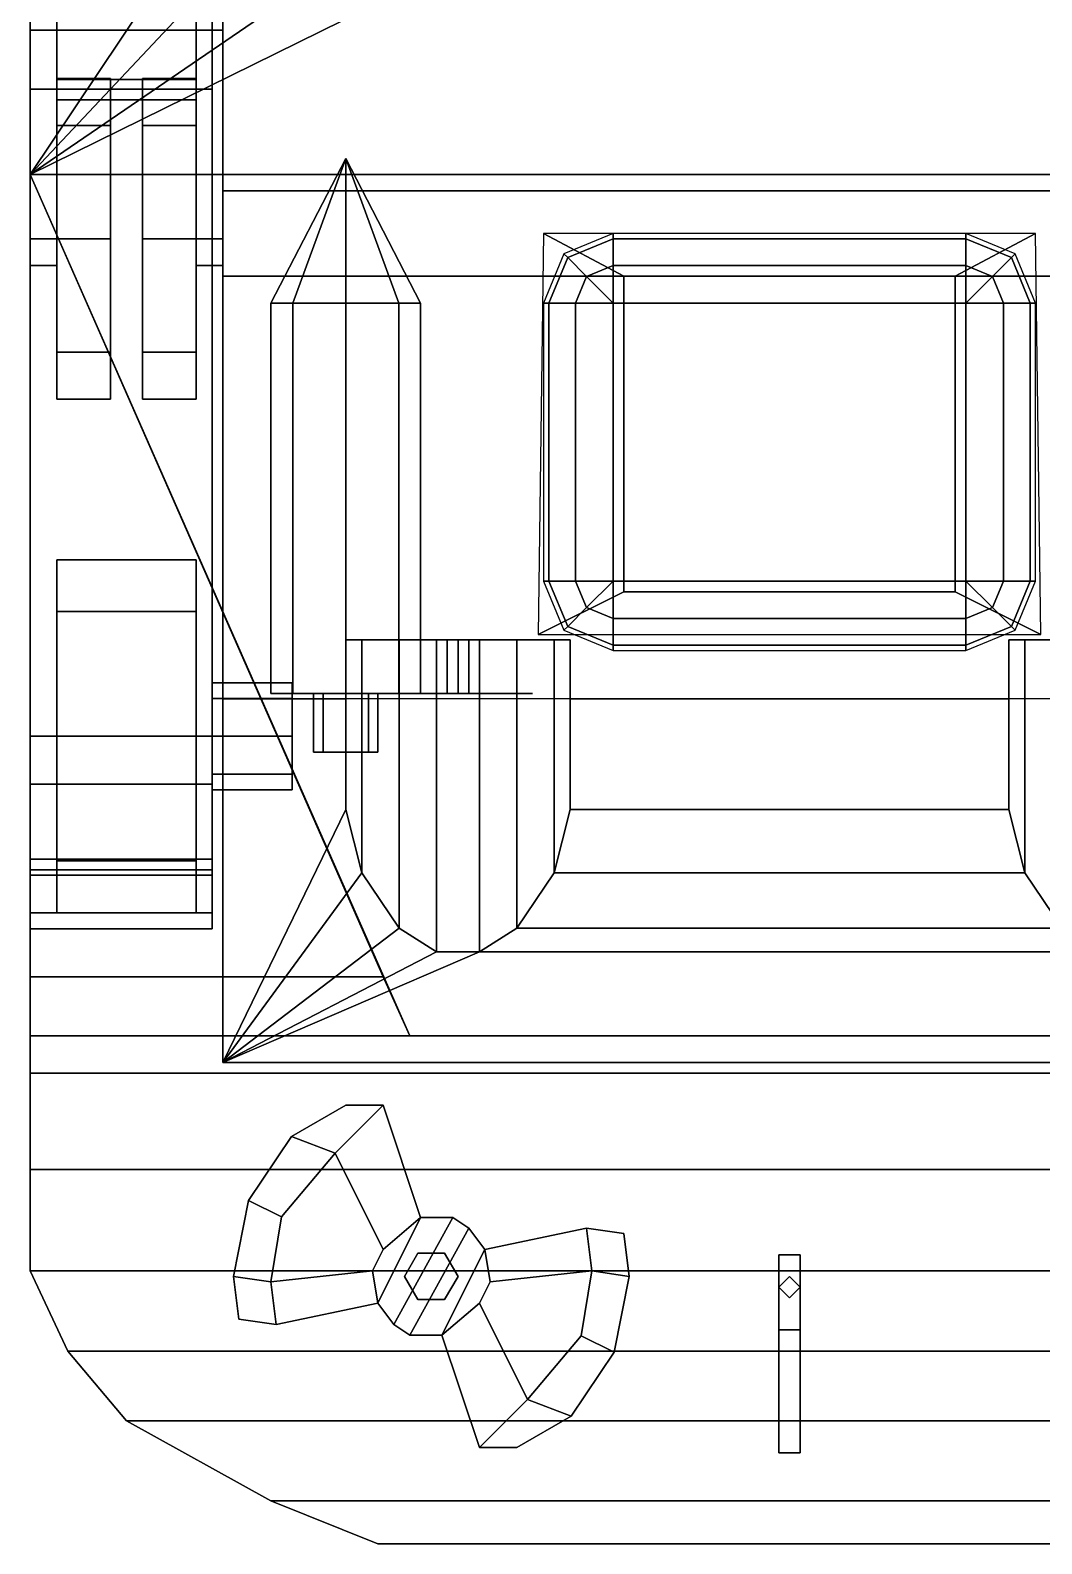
# Model space of a CAD drawing. Header units: millimetres. Extents: x -1.42 to 3, y -3.45 to 6.
# Drawn here: x -1.42 to 0.472, y -3.45 to -0.62 of the extents above; entities that cross this region are included whole.
import ezdxf

# ---------------------------------------------------------------- set-up
doc = ezdxf.new("R2010")
doc.units = ezdxf.units.MM
for name, color, linetype in [('floats', 6, 'Continuous'), ('prop', 1, 'Continuous'), ('tracks', 3, 'Continuous'), ('wheels', 2, 'Continuous')]:
    doc.layers.add(name, color=color, linetype=linetype)

msp = doc.modelspace()

# ---------------------------------------------------------------- linework, layer by layer
for points in [[(-1.42, 2.17, 1.14), (-1.42, -2.39, 1.01), (-1.42, 1.26, 1.48), (-1.42, 2.24, 1.33)], [(-1.06, 2, 0.62), (-1.06, -1.08, 0.44), (-1.06, -2.39, 1.01), (-1.06, 2.17, 1.14)], [(1.06, 2, 0.62), (1.06, -1.08, 0.44), (-1.06, -1.08, 0.44), (-1.06, 2, 0.62)], [(-1.06, 1.53, 0.33), (-1.06, -0.92, 0.33), (-1.06, -1.08, 0.44), (-1.06, 2, 0.62)], [(-1.06, 2, 0.62), (-1.06, -1.08, 0.44), (1.06, -1.08, 0.44), (1.06, 2, 0.62)], [(1.06, 1.53, 0.33), (1.06, -0.92, 0.33), (-1.06, -0.92, 0.33), (-1.06, 1.53, 0.33)], [(-1.42, 1.26, 1.48), (-1.42, -2.39, 1.01), (-1.42, -0.89, 1.9), (-1.42, 0.99, 1.81)], [(-1.42, 0.99, 1.81), (-1.42, -0.89, 1.9), (-0.57, 0.38, 1.8392), (-0.4936, 0.665, 1.8274)], [(-1.42, -0.89, 1.9), (-1.42, -0.89, 1.9), (-0.4936, 0.095, 1.8547), (-0.57, 0.38, 1.8392)], [(-1.42, -0.89, 1.9), (-1.42, -0.89, 1.9), (-0.285, -0.1136, 1.8628), (-0.4936, 0.095, 1.8547)], [(1.42, -0.89, 1.9), (1.42, -0.89, 1.9), (0.4936, 0.095, 1.8547), (0.285, -0.1136, 1.8628)], [(-1.42, -0.89, 1.9), (-1.42, -0.89, 1.9), (0, -0.19, 1.8665), (-0.285, -0.1136, 1.8628)], [(0, -0.19, 1.8665), (0, -0.19, 1.8665), (1.42, -0.89, 1.9), (0.285, -0.1136, 1.8628)], [(-1.42, -0.89, 1.9), (-1.42, -0.89, 1.9), (1.42, -0.89, 1.9), (0, -0.19, 1.8665)], [(-1.42, -0.23, 0.3), (-1.42, -0.62, 0.36), (-1.42, -0.62, 0.5), (-1.42, -0.23, 0.38)], [(-1.37, -0.23, 0.3), (-1.37, -0.62, 0.36), (-1.42, -0.62, 0.36), (-1.42, -0.23, 0.3)], [(-1.42, -0.23, 0.38), (-1.42, -0.62, 0.5), (-1.37, -0.62, 0.5), (-1.37, -0.23, 0.38)], [(-1.37, -0.62, 0.5), (-1.37, -0.62, 0.36), (-1.37, -0.23, 0.3), (-1.37, -0.23, 0.38)], [(-1.06, -0.23, 0.3), (-1.06, -0.62, 0.36), (-1.11, -0.62, 0.36), (-1.11, -0.23, 0.3)], [(-1.11, -0.23, 0.3), (-1.11, -0.62, 0.36), (-1.11, -0.62, 0.5), (-1.11, -0.23, 0.38)], [(-1.11, -0.23, 0.38), (-1.11, -0.62, 0.5), (-1.06, -0.62, 0.5), (-1.06, -0.23, 0.38)], [(-1.06, -0.62, 0.5), (-1.06, -0.62, 0.36), (-1.06, -0.23, 0.3), (-1.06, -0.23, 0.38)], [(-1.42, -0.62, 0.5), (-1.42, -0.62, 0.36), (-1.42, -1.01, 0.3), (-1.42, -1.01, 0.38)], [(-1.42, -1.01, 0.3), (-1.42, -0.62, 0.36), (-1.37, -0.62, 0.36), (-1.37, -1.01, 0.3)], [(-1.37, -1.01, 0.38), (-1.37, -0.62, 0.5), (-1.42, -0.62, 0.5), (-1.42, -1.01, 0.38)], [(-1.37, -1.01, 0.3), (-1.37, -0.62, 0.36), (-1.37, -0.62, 0.5), (-1.37, -1.01, 0.38)], [(-1.11, -1.01, 0.3), (-1.11, -0.62, 0.36), (-1.06, -0.62, 0.36), (-1.06, -1.01, 0.3)], [(-1.11, -0.62, 0.5), (-1.11, -0.62, 0.36), (-1.11, -1.01, 0.3), (-1.11, -1.01, 0.38)], [(-1.06, -1.01, 0.38), (-1.06, -0.62, 0.5), (-1.11, -0.62, 0.5), (-1.11, -1.01, 0.38)], [(-1.06, -1.01, 0.3), (-1.06, -0.62, 0.36), (-1.06, -0.62, 0.5), (-1.06, -1.01, 0.38)], [(-0.929, -1.13, 1.841), (-0.97, -1.13, 1.94), (-0.83, -0.86, 1.89)], [(-0.97, -1.13, 1.94), (-0.929, -1.13, 2.039), (-0.83, -0.86, 1.89)], [(-0.83, -1.13, 1.8), (-0.929, -1.13, 1.841), (-0.83, -0.86, 1.89)], [(-0.929, -1.13, 2.039), (-0.83, -1.13, 2.08), (-0.83, -0.86, 1.89)], [(-0.69, -1.13, 1.94), (-0.731, -1.13, 1.841), (-0.83, -0.86, 1.89)], [(-0.731, -1.13, 1.841), (-0.83, -1.13, 1.8), (-0.83, -0.86, 1.89)], [(-0.83, -1.13, 2.08), (-0.731, -1.13, 2.039), (-0.83, -0.86, 1.89)], [(-0.731, -1.13, 2.039), (-0.69, -1.13, 1.94), (-0.83, -0.86, 1.89)], [(-1.42, -0.89, 1.9), (-1.42, -2.39, 1.01), (-1.42, -2.5, 1), (-0.71, -2.5, 1.81)], [(-1.42, -0.89, 1.9), (-0.71, -2.5, 1.81), (0.71, -2.5, 1.81), (1.42, -0.89, 1.9)], [(-1.06, -1.08, 0.44), (-1.06, -0.92, 0.33), (1.06, -0.92, 0.33), (1.06, -1.08, 0.44)], [(-1.42, -1.01, 0.38), (-1.42, -1.01, 0.3), (-1.42, -1.06, 0.32), (-1.42, -1.06, 0.36)], [(-1.42, -1.06, 0.32), (-1.42, -1.01, 0.3), (-1.37, -1.01, 0.3), (-1.37, -1.06, 0.32)], [(-1.37, -1.06, 0.36), (-1.37, -1.01, 0.38), (-1.42, -1.01, 0.38), (-1.42, -1.06, 0.36)], [(-1.37, -1.06, 0.32), (-1.37, -1.01, 0.3), (-1.37, -1.01, 0.38), (-1.37, -1.06, 0.36)], [(-1.11, -1.01, 0.38), (-1.11, -1.01, 0.3), (-1.11, -1.06, 0.32), (-1.11, -1.06, 0.36)], [(-1.11, -1.06, 0.32), (-1.11, -1.01, 0.3), (-1.06, -1.01, 0.3), (-1.06, -1.06, 0.32)], [(-1.06, -1.06, 0.36), (-1.06, -1.01, 0.38), (-1.11, -1.01, 0.38), (-1.11, -1.06, 0.36)], [(-1.06, -1.06, 0.32), (-1.06, -1.01, 0.3), (-1.06, -1.01, 0.38), (-1.06, -1.06, 0.36)], [(-1.42, -1.06, 0.36), (-1.42, -1.06, 0.32), (-1.37, -1.06, 0.32), (-1.37, -1.06, 0.36)], [(-1.11, -1.06, 0.36), (-1.11, -1.06, 0.32), (-1.06, -1.06, 0.32), (-1.06, -1.06, 0.36)], [(-1.06, -1.08, 0.44), (-1.06, -1.87, 0.44), (-1.06, -2.55, 0.9), (-1.06, -2.5, 1)], [(1.06, -1.08, 0.44), (1.06, -1.87, 0.44), (-1.06, -1.87, 0.44), (-1.06, -1.08, 0.44)], [(-1.06, -1.08, 0.44), (-1.06, -1.08, 0.44), (-1.06, -2.5, 1), (-1.06, -2.39, 1.01)], [(-0.929, -1.13, 2.039), (-0.97, -1.13, 1.94), (-0.97, -1.86, 1.94), (-0.929, -1.86, 2.039)], [(-0.97, -1.13, 1.94), (-0.929, -1.13, 1.841), (-0.929, -1.86, 1.841), (-0.97, -1.86, 1.94)], [(-0.83, -1.13, 2.08), (-0.929, -1.13, 2.039), (-0.929, -1.86, 2.039), (-0.83, -1.86, 2.08)], [(-0.929, -1.13, 1.841), (-0.83, -1.13, 1.8), (-0.83, -1.86, 1.8), (-0.929, -1.86, 1.841)], [(-0.731, -1.13, 2.039), (-0.83, -1.13, 2.08), (-0.83, -1.86, 2.08), (-0.731, -1.86, 2.039)], [(-0.83, -1.13, 1.8), (-0.731, -1.13, 1.841), (-0.731, -1.86, 1.841), (-0.83, -1.86, 1.8)], [(-0.69, -1.13, 1.94), (-0.731, -1.13, 2.039), (-0.731, -1.86, 2.039), (-0.69, -1.86, 1.94)], [(-0.731, -1.13, 1.841), (-0.69, -1.13, 1.94), (-0.69, -1.86, 1.94), (-0.731, -1.86, 1.841)], [(-0.83, -2.077, 0.58), (-0.83, -1.87, 0.44), (-0.83, -1.76, 0.44), (-0.83, -1.76, 0.58)], [(-0.8, -2.1952, 0.66), (-0.83, -2.077, 0.58), (-0.83, -1.76, 0.58), (-0.8, -1.76, 0.66)], [(-0.8, -1.76, 0.66), (-0.83, -1.76, 0.58), (-0.41, -1.76, 0.58), (-0.44, -1.76, 0.66)], [(-0.83, -1.76, 0.58), (-0.83, -1.76, 0.44), (-0.41, -1.76, 0.44), (-0.41, -1.76, 0.58)], [(-0.73, -2.2987, 0.73), (-0.8, -2.1952, 0.66), (-0.8, -1.76, 0.66), (-0.73, -1.76, 0.73)], [(-0.73, -1.76, 0.73), (-0.8, -1.76, 0.66), (-0.44, -1.76, 0.66), (-0.51, -1.76, 0.73)], [(-0.66, -2.343, 0.76), (-0.73, -2.2987, 0.73), (-0.73, -1.76, 0.73), (-0.66, -1.76, 0.76)], [(-0.66, -1.76, 0.76), (-0.73, -1.76, 0.73), (-0.51, -1.76, 0.73), (-0.58, -1.76, 0.76)], [(-0.66, -1.76, 0.76), (-0.58, -1.76, 0.76), (-0.58, -2.343, 0.76), (-0.66, -2.343, 0.76)], [(-0.58, -1.76, 0.76), (-0.51, -1.76, 0.73), (-0.51, -2.2987, 0.73), (-0.58, -2.343, 0.76)], [(-0.51, -1.76, 0.73), (-0.44, -1.76, 0.66), (-0.44, -2.1952, 0.66), (-0.51, -2.2987, 0.73)], [(-0.44, -1.76, 0.66), (-0.41, -1.76, 0.58), (-0.41, -2.077, 0.58), (-0.44, -2.1952, 0.66)], [(-0.41, -1.76, 0.58), (-0.41, -1.76, 0.44), (-0.41, -1.87, 0.44), (-0.41, -2.077, 0.58)], [(0.44, -2.1952, 0.66), (0.41, -2.077, 0.58), (0.41, -1.76, 0.58), (0.44, -1.76, 0.66)], [(0.41, -2.077, 0.58), (0.41, -1.87, 0.44), (0.41, -1.76, 0.44), (0.41, -1.76, 0.58)], [(0.41, -1.76, 0.58), (0.41, -1.76, 0.44), (0.83, -1.76, 0.44), (0.83, -1.76, 0.58)], [(0.44, -1.76, 0.66), (0.41, -1.76, 0.58), (0.83, -1.76, 0.58), (0.8, -1.76, 0.66)], [(0.51, -2.2987, 0.73), (0.44, -2.1952, 0.66), (0.44, -1.76, 0.66), (0.51, -1.76, 0.73)], [(0.51, -1.76, 0.73), (0.44, -1.76, 0.66), (0.8, -1.76, 0.66), (0.73, -1.76, 0.73)], [(-1.08, -1.8693, 0.3093), (-1.08, -1.84, 0.38), (-0.93, -1.84, 0.38), (-0.93, -1.8693, 0.3093)], [(-1.08, -1.84, 0.38), (-1.08, -1.8693, 0.4507), (-0.93, -1.8693, 0.4507), (-0.93, -1.84, 0.38)], [(-0.83, -1.86, 2.08), (-0.929, -1.86, 2.039), (-0.97, -1.86, 1.94), (-0.731, -1.86, 2.039)], [(-0.731, -1.86, 2.039), (-0.97, -1.86, 1.94), (-0.929, -1.86, 1.841), (-0.69, -1.86, 1.94)], [(-0.93, -1.84, 0.38), (-0.93, -2.0107, 0.3093), (-0.93, -1.94, 0.28), (-0.93, -1.8693, 0.3093)], [(-0.93, -1.8693, 0.4507), (-0.93, -2.04, 0.38), (-0.93, -2.0107, 0.3093), (-0.93, -1.84, 0.38)], [(-0.69, -1.86, 1.94), (-0.929, -1.86, 1.841), (-0.83, -1.86, 1.8), (-0.731, -1.86, 1.841)], [(-0.8724, -1.86, 1.9824), (-0.89, -1.86, 1.94), (-0.89, -1.97, 1.94), (-0.8724, -1.97, 1.9824)], [(-0.89, -1.86, 1.94), (-0.8724, -1.86, 1.8976), (-0.8724, -1.97, 1.8976), (-0.89, -1.97, 1.94)], [(-0.83, -1.86, 2), (-0.8724, -1.86, 1.9824), (-0.8724, -1.97, 1.9824), (-0.83, -1.97, 2)], [(-0.8724, -1.86, 1.8976), (-0.83, -1.86, 1.88), (-0.83, -1.97, 1.88), (-0.8724, -1.97, 1.8976)], [(-0.7876, -1.86, 1.9824), (-0.83, -1.86, 2), (-0.83, -1.97, 2), (-0.7876, -1.97, 1.9824)], [(-0.83, -1.86, 1.88), (-0.7876, -1.86, 1.8976), (-0.7876, -1.97, 1.8976), (-0.83, -1.97, 1.88)], [(-0.77, -1.86, 1.94), (-0.7876, -1.86, 1.9824), (-0.7876, -1.97, 1.9824), (-0.77, -1.97, 1.94)], [(-0.7876, -1.86, 1.8976), (-0.77, -1.86, 1.94), (-0.77, -1.97, 1.94), (-0.7876, -1.97, 1.8976)], [(-1.08, -1.8693, 0.4507), (-1.08, -1.94, 0.48), (-0.93, -1.94, 0.48), (-0.93, -1.8693, 0.4507)], [(-1.08, -1.94, 0.28), (-1.08, -1.8693, 0.3093), (-0.93, -1.8693, 0.3093), (-0.93, -1.94, 0.28)], [(-1.06, -2.55, 0.9), (-1.06, -1.87, 0.44), (-0.83, -1.87, 0.44), (-0.83, -2.077, 0.58)], [(-0.93, -1.94, 0.48), (-0.93, -2.0107, 0.4507), (-0.93, -2.04, 0.38), (-0.93, -1.8693, 0.4507)], [(-0.41, -2.077, 0.58), (-0.41, -1.87, 0.44), (0.41, -1.87, 0.44), (0.41, -2.077, 0.58)], [(-1.08, -1.94, 0.48), (-1.08, -2.0107, 0.4507), (-0.93, -2.0107, 0.4507), (-0.93, -1.94, 0.48)], [(-1.08, -2.0107, 0.3093), (-1.08, -1.94, 0.28), (-0.93, -1.94, 0.28), (-0.93, -2.0107, 0.3093)], [(-0.83, -1.97, 2), (-0.8724, -1.97, 1.9824), (-0.89, -1.97, 1.94), (-0.7876, -1.97, 1.9824)], [(-0.7876, -1.97, 1.9824), (-0.89, -1.97, 1.94), (-0.8724, -1.97, 1.8976), (-0.77, -1.97, 1.94)], [(-0.77, -1.97, 1.94), (-0.8724, -1.97, 1.8976), (-0.83, -1.97, 1.88), (-0.7876, -1.97, 1.8976)], [(-1.08, -2.04, 0.38), (-1.08, -2.0107, 0.3093), (-0.93, -2.0107, 0.3093), (-0.93, -2.04, 0.38)], [(-1.08, -2.0107, 0.4507), (-1.08, -2.04, 0.38), (-0.93, -2.04, 0.38), (-0.93, -2.0107, 0.4507)], [(-1.06, -2.55, 0.9), (-1.06, -2.55, 0.9), (-0.83, -2.077, 0.58), (-0.8, -2.1952, 0.66)], [(-0.44, -2.1952, 0.66), (-0.41, -2.077, 0.58), (0.41, -2.077, 0.58), (0.44, -2.1952, 0.66)], [(-1.06, -2.55, 0.9), (-1.06, -2.55, 0.9), (-0.8, -2.1952, 0.66), (-0.73, -2.2987, 0.73)], [(-0.51, -2.2987, 0.73), (-0.44, -2.1952, 0.66), (0.44, -2.1952, 0.66), (0.51, -2.2987, 0.73)], [(-1.06, -2.55, 0.9), (-1.06, -2.55, 0.9), (-0.73, -2.2987, 0.73), (-0.66, -2.343, 0.76)], [(-0.58, -2.343, 0.76), (-0.51, -2.2987, 0.73), (0.51, -2.2987, 0.73), (0.58, -2.343, 0.76)], [(-1.06, -2.55, 0.9), (-0.58, -2.343, 0.76), (0.58, -2.343, 0.76), (1.06, -2.55, 0.9)], [(-0.66, -2.343, 0.76), (-0.58, -2.343, 0.76), (-1.06, -2.55, 0.9)], [(-0.71, -2.5, 1.81), (-1.42, -2.5, 1), (1.42, -2.5, 1), (0.71, -2.5, 1.81)], [(-1.06, -2.5, 1), (-1.06, -2.55, 0.9), (1.06, -2.55, 0.9), (1.06, -2.5, 1)]]:
    msp.add_3dface(points)
at = {"layer": 'floats'}
for points in [[(-1.42, -0.89, 1.9), (-1.42, -2.39, 1.82), (-1.42, -2.39, 2.03), (-1.42, -0.89, 1.96)], [(-0.76, -2.39, 2.03), (-0.76, -2.39, 1.82), (-1.42, -0.89, 1.9), (-1.42, -0.89, 1.96)], [(-1.42, -0.89, 1.96), (-1.42, -2.39, 2.03), (-0.76, -2.39, 2.03), (-1.42, -0.89, 1.96)], [(-1.42, -0.89, 1.9), (-1.42, -2.39, 1.01), (-1.42, -2.39, 1.82), (-1.42, -0.89, 1.9)], [(-0.76, -2.39, 1.82), (-1.42, -2.39, 1.01), (-1.42, -0.89, 1.9)], [(-0.46, -1, 1.8939), (-0.47, -1.75, 1.8519), (-0.31, -1.67, 2.61), (-0.31, -1.08, 2.61)], [(0.31, -1.08, 2.61), (0.46, -1, 1.8939), (-0.46, -1, 1.8939), (-0.31, -1.08, 2.61)], [(-0.4149, -1.0451, 2.7), (-0.33, -1.01, 2.7), (-0.33, -1, 2.65), (-0.4219, -1.0381, 2.65)], [(-0.33, -1.06, 2.75), (-0.33, -1.01, 2.7), (-0.4149, -1.0451, 2.7), (-0.3795, -1.0805, 2.75)], [(-0.33, -1, 2.65), (-0.33, -1.01, 2.7), (0.33, -1.01, 2.7), (0.33, -1, 2.65)], [(0.33, -1.06, 2.75), (0.33, -1.01, 2.7), (-0.33, -1.01, 2.7), (-0.33, -1.06, 2.75)], [(0.31, -1.67, 2.61), (0.47, -1.75, 1.8519), (0.46, -1, 1.8939), (0.31, -1.08, 2.61)], [(0.33, -1, 2.65), (0.33, -1.01, 2.7), (0.4149, -1.0451, 2.7), (0.4219, -1.0381, 2.65)], [(0.3795, -1.0805, 2.75), (0.4149, -1.0451, 2.7), (0.33, -1.01, 2.7), (0.33, -1.06, 2.75)], [(-0.45, -1.13, 2.7), (-0.4149, -1.0451, 2.7), (-0.4219, -1.0381, 2.65), (-0.46, -1.13, 2.65)], [(-0.3795, -1.0805, 2.75), (-0.4149, -1.0451, 2.7), (-0.45, -1.13, 2.7), (-0.4, -1.13, 2.75)], [(0.4, -1.13, 2.75), (0.45, -1.13, 2.7), (0.4149, -1.0451, 2.7), (0.3795, -1.0805, 2.75)], [(0.4219, -1.0381, 2.65), (0.4149, -1.0451, 2.7), (0.45, -1.13, 2.7), (0.46, -1.13, 2.65)], [(-0.33, -1.13, 2.8), (-0.33, -1.13, 2.8), (-0.33, -1.06, 2.75), (-0.3795, -1.0805, 2.75)], [(-0.33, -1.06, 2.75), (-0.33, -1.13, 2.8), (0.33, -1.13, 2.8), (0.33, -1.06, 2.75)], [(0.33, -1.06, 2.75), (0.33, -1.13, 2.8), (0.33, -1.13, 2.8), (0.3795, -1.0805, 2.75)], [(-0.33, -1.13, 2.8), (-0.33, -1.13, 2.8), (-0.3795, -1.0805, 2.75), (-0.4, -1.13, 2.75)], [(-0.31, -1.08, 2.61), (-0.31, -1.08, 2.65), (0.31, -1.08, 2.65), (0.31, -1.08, 2.61)], [(-0.31, -1.67, 2.65), (-0.31, -1.08, 2.65), (-0.31, -1.08, 2.61), (-0.31, -1.67, 2.61)], [(0.31, -1.08, 2.61), (0.31, -1.08, 2.65), (0.31, -1.67, 2.65), (0.31, -1.67, 2.61)], [(0.3795, -1.0805, 2.75), (0.33, -1.13, 2.8), (0.33, -1.13, 2.8), (0.4, -1.13, 2.75)], [(-0.45, -1.65, 2.7), (-0.45, -1.13, 2.7), (-0.46, -1.13, 2.65), (-0.46, -1.65, 2.65)], [(-0.4, -1.13, 2.75), (-0.45, -1.13, 2.7), (-0.45, -1.65, 2.7), (-0.4, -1.65, 2.75)], [(-0.33, -1.65, 2.8), (-0.33, -1.13, 2.8), (-0.4, -1.13, 2.75), (-0.4, -1.65, 2.75)], [(0.33, -1.65, 2.8), (0.33, -1.13, 2.8), (-0.33, -1.13, 2.8), (-0.33, -1.65, 2.8)], [(0.4, -1.13, 2.75), (0.33, -1.13, 2.8), (0.33, -1.65, 2.8), (0.4, -1.65, 2.75)], [(0.45, -1.65, 2.7), (0.45, -1.13, 2.7), (0.4, -1.13, 2.75), (0.4, -1.65, 2.75)], [(0.46, -1.13, 2.65), (0.45, -1.13, 2.7), (0.45, -1.65, 2.7), (0.46, -1.65, 2.65)], [(-0.4219, -1.7419, 2.65), (-0.4149, -1.7349, 2.7), (-0.45, -1.65, 2.7), (-0.46, -1.65, 2.65)], [(-0.4, -1.65, 2.75), (-0.45, -1.65, 2.7), (-0.4149, -1.7349, 2.7), (-0.3795, -1.6995, 2.75)], [(-0.3795, -1.6995, 2.75), (-0.33, -1.65, 2.8), (-0.33, -1.65, 2.8), (-0.4, -1.65, 2.75)], [(-0.33, -1.72, 2.75), (-0.33, -1.65, 2.8), (-0.33, -1.65, 2.8), (-0.3795, -1.6995, 2.75)], [(0.33, -1.72, 2.75), (0.33, -1.65, 2.8), (-0.33, -1.65, 2.8), (-0.33, -1.72, 2.75)], [(0.4, -1.65, 2.75), (0.33, -1.65, 2.8), (0.33, -1.65, 2.8), (0.3795, -1.6995, 2.75)], [(0.3795, -1.6995, 2.75), (0.33, -1.65, 2.8), (0.33, -1.65, 2.8), (0.33, -1.72, 2.75)], [(0.4149, -1.7349, 2.7), (0.45, -1.65, 2.7), (0.4, -1.65, 2.75), (0.3795, -1.6995, 2.75)], [(0.46, -1.65, 2.65), (0.45, -1.65, 2.7), (0.4149, -1.7349, 2.7), (0.4219, -1.7419, 2.65)], [(-0.31, -1.67, 2.61), (-0.47, -1.75, 1.8519), (0.47, -1.75, 1.8519), (0.31, -1.67, 2.61)], [(0.31, -1.67, 2.61), (0.31, -1.67, 2.65), (-0.31, -1.67, 2.65), (-0.31, -1.67, 2.61)], [(-0.3795, -1.6995, 2.75), (-0.4149, -1.7349, 2.7), (-0.33, -1.77, 2.7), (-0.33, -1.72, 2.75)], [(-0.33, -1.72, 2.75), (-0.33, -1.77, 2.7), (0.33, -1.77, 2.7), (0.33, -1.72, 2.75)], [(0.33, -1.77, 2.7), (0.4149, -1.7349, 2.7), (0.3795, -1.6995, 2.75), (0.33, -1.72, 2.75)], [(-0.33, -1.78, 2.65), (-0.33, -1.77, 2.7), (-0.4149, -1.7349, 2.7), (-0.4219, -1.7419, 2.65)], [(0.4219, -1.7419, 2.65), (0.4149, -1.7349, 2.7), (0.33, -1.77, 2.7), (0.33, -1.78, 2.65)], [(0.33, -1.78, 2.65), (0.33, -1.77, 2.7), (-0.33, -1.77, 2.7), (-0.33, -1.78, 2.65)], [(-1.42, -2.39, 1.82), (-1.42, -2.5, 1.81), (-1.42, -2.5, 2.03), (-1.42, -2.39, 2.03)], [(-1.42, -2.39, 2.03), (-1.42, -2.5, 2.03), (-0.71, -2.5, 2.03), (-0.76, -2.39, 2.03)], [(-1.42, -2.39, 1.01), (-1.42, -2.5, 1), (-1.42, -2.5, 1.81), (-1.42, -2.39, 1.82)], [(-0.71, -2.5, 1.81), (-1.42, -2.5, 1), (-1.42, -2.39, 1.01), (-0.76, -2.39, 1.82)], [(-0.71, -2.5, 2.03), (-0.71, -2.5, 1.81), (-0.76, -2.39, 1.82), (-0.76, -2.39, 2.03)], [(-1.42, -2.5, 2.03), (-1.42, -2.94, 2.06), (1.42, -2.94, 2.06), (1.42, -2.5, 2.03)], [(-1.42, -2.5, 1), (-1.42, -2.94, 1), (-1.42, -2.94, 2.06), (-1.42, -2.5, 2.03)], [(1.42, -2.5, 1), (1.42, -2.57, 0.9), (-1.42, -2.57, 0.9), (-1.42, -2.5, 1)], [(-1.42, -2.57, 0.9), (-1.42, -2.75, 0.9), (-1.42, -2.94, 1), (-1.42, -2.5, 1)], [(0.71, -2.5, 1.81), (1.42, -2.5, 1), (-1.42, -2.5, 1), (-0.71, -2.5, 1.81)], [(0.71, -2.5, 2.03), (0.71, -2.5, 1.81), (-0.71, -2.5, 1.81), (-0.71, -2.5, 2.03)], [(1.42, -2.57, 0.9), (1.42, -2.75, 0.9), (-1.42, -2.75, 0.9), (-1.42, -2.57, 0.9)], [(-0.9316, -2.6884, 2.15), (-0.83, -2.63, 2.15), (-0.83, -2.63, 2.11), (-0.9316, -2.6884, 2.11)], [(-0.85, -2.72, 2.15), (-0.76, -2.63, 2.15), (-0.83, -2.63, 2.15), (-0.9316, -2.6884, 2.15)], [(-0.9316, -2.6884, 2.11), (-0.83, -2.63, 2.11), (-0.76, -2.63, 2.11), (-0.85, -2.72, 2.11)], [(-0.85, -2.72, 2.11), (-0.76, -2.63, 2.11), (-0.69, -2.84, 2.11), (-0.76, -2.9, 2.11)], [(-0.76, -2.9, 2.15), (-0.69, -2.84, 2.15), (-0.76, -2.63, 2.15), (-0.85, -2.72, 2.15)], [(-0.83, -2.63, 2.15), (-0.76, -2.63, 2.15), (-0.76, -2.63, 2.11), (-0.83, -2.63, 2.11)], [(-0.76, -2.63, 2.15), (-0.69, -2.84, 2.15), (-0.69, -2.84, 2.11), (-0.76, -2.63, 2.11)], [(-1.0118, -2.8084, 2.15), (-0.9316, -2.6884, 2.15), (-0.9316, -2.6884, 2.11), (-1.0118, -2.8084, 2.11)], [(-0.95, -2.839, 2.15), (-0.85, -2.72, 2.15), (-0.9316, -2.6884, 2.15), (-1.0118, -2.8084, 2.15)], [(-1.0118, -2.8084, 2.11), (-0.9316, -2.6884, 2.11), (-0.85, -2.72, 2.11), (-0.95, -2.839, 2.11)], [(-0.85, -2.72, 2.15), (-0.95, -2.839, 2.15), (-0.95, -2.839, 2.11), (-0.85, -2.72, 2.11)], [(-0.76, -2.9, 2.15), (-0.85, -2.72, 2.15), (-0.85, -2.72, 2.11), (-0.76, -2.9, 2.11)], [(-1.42, -2.94, 1), (-1.42, -2.75, 0.9), (1.42, -2.75, 0.9), (1.42, -2.94, 1)], [(-1.04, -2.95, 2.15), (-1.0118, -2.8084, 2.15), (-1.0118, -2.8084, 2.11), (-1.04, -2.95, 2.11)], [(-1.04, -2.95, 2.11), (-1.0118, -2.8084, 2.11), (-0.95, -2.839, 2.11), (-0.97, -2.96, 2.11)], [(-0.97, -2.96, 2.15), (-0.95, -2.839, 2.15), (-1.0118, -2.8084, 2.15), (-1.04, -2.95, 2.15)], [(-0.95, -2.839, 2.15), (-0.97, -2.96, 2.15), (-0.97, -2.96, 2.11), (-0.95, -2.839, 2.11)], [(-0.78, -2.94, 2.11), (-0.76, -2.9, 2.11), (-0.69, -2.84, 2.11), (-0.77, -3, 2.11)], [(-0.77, -3, 2.15), (-0.69, -2.84, 2.15), (-0.76, -2.9, 2.15), (-0.78, -2.94, 2.15)], [(-0.77, -3, 2.11), (-0.69, -2.84, 2.11), (-0.63, -2.84, 2.11), (-0.74, -3.04, 2.11)], [(-0.74, -3.04, 2.15), (-0.63, -2.84, 2.15), (-0.69, -2.84, 2.15), (-0.77, -3, 2.15)], [(-0.74, -3.04, 2.11), (-0.63, -2.84, 2.11), (-0.6, -2.86, 2.11), (-0.71, -3.06, 2.11)], [(-0.71, -3.06, 2.15), (-0.6, -2.86, 2.15), (-0.63, -2.84, 2.15), (-0.74, -3.04, 2.15)], [(-0.69, -2.84, 2.15), (-0.63, -2.84, 2.15), (-0.63, -2.84, 2.11), (-0.69, -2.84, 2.11)], [(-0.63, -2.84, 2.15), (-0.6, -2.86, 2.15), (-0.6, -2.86, 2.11), (-0.63, -2.84, 2.11)], [(-0.71, -3.06, 2.11), (-0.6, -2.86, 2.11), (-0.57, -2.9, 2.11), (-0.65, -3.06, 2.11)], [(-0.65, -3.06, 2.15), (-0.57, -2.9, 2.15), (-0.6, -2.86, 2.15), (-0.71, -3.06, 2.15)], [(-0.6, -2.86, 2.15), (-0.57, -2.9, 2.15), (-0.57, -2.9, 2.11), (-0.6, -2.86, 2.11)], [(-0.38, -2.86, 2.11), (-0.37, -2.94, 2.11), (-0.56, -2.96, 2.11), (-0.57, -2.9, 2.11)], [(-0.57, -2.9, 2.15), (-0.56, -2.96, 2.15), (-0.37, -2.94, 2.15), (-0.38, -2.86, 2.15)], [(-0.57, -2.9, 2.15), (-0.38, -2.86, 2.15), (-0.38, -2.86, 2.11), (-0.57, -2.9, 2.11)], [(-0.38, -2.86, 2.15), (-0.37, -2.94, 2.15), (-0.3, -2.95, 2.15), (-0.31, -2.87, 2.15)], [(-0.31, -2.87, 2.11), (-0.3, -2.95, 2.11), (-0.37, -2.94, 2.11), (-0.38, -2.86, 2.11)], [(-0.38, -2.86, 2.15), (-0.31, -2.87, 2.15), (-0.31, -2.87, 2.11), (-0.38, -2.86, 2.11)], [(-0.31, -2.87, 2.15), (-0.3, -2.95, 2.15), (-0.3, -2.95, 2.11), (-0.31, -2.87, 2.11)], [(-0.78, -2.94, 2.15), (-0.76, -2.9, 2.15), (-0.76, -2.9, 2.11), (-0.78, -2.94, 2.11)], [(-0.695, -2.9067, 2.05), (-0.72, -2.95, 2.06), (-0.72, -2.95, 2.11), (-0.695, -2.9067, 2.11)], [(-0.645, -2.9067, 2.05), (-0.695, -2.9067, 2.05), (-0.695, -2.9067, 2.11), (-0.645, -2.9067, 2.11)], [(-0.65, -3.06, 2.11), (-0.57, -2.9, 2.11), (-0.56, -2.96, 2.11), (-0.58, -3, 2.11)], [(-0.58, -3, 2.15), (-0.56, -2.96, 2.15), (-0.57, -2.9, 2.15), (-0.65, -3.06, 2.15)], [(-0.62, -2.95, 2.06), (-0.645, -2.9067, 2.05), (-0.645, -2.9067, 2.11), (-0.62, -2.95, 2.11)], [(-0.02, -2.91, 0.67), (-0.02, -3.28, 0.78), (-0.02, -3.28, 0.94), (-0.02, -2.91, 0.94)], [(0.02, -2.91, 0.94), (0.02, -2.91, 0.67), (-0.02, -2.91, 0.67), (-0.02, -2.91, 0.94)], [(-0.02, -2.91, 0.94), (-0.02, -3.28, 0.94), (0.02, -3.28, 0.94), (0.02, -2.91, 0.94)], [(0.02, -2.91, 0.67), (0.02, -3.05, 0.67), (-0.02, -3.05, 0.67), (-0.02, -2.91, 0.67)], [(-0.02, -2.91, 0.67), (-0.02, -3.05, 0.67), (-0.02, -3.28, 0.78), (-0.02, -2.91, 0.67)], [(0.02, -3.28, 0.94), (0.02, -3.28, 0.78), (0.02, -2.91, 0.67), (0.02, -2.91, 0.94)], [(0.02, -3.28, 0.78), (0.02, -3.05, 0.67), (0.02, -2.91, 0.67)], [(-1.35, -3.09, 1.07), (-1.42, -2.94, 1), (1.42, -2.94, 1), (1.35, -3.09, 1.07)], [(1.35, -3.09, 2.07), (1.42, -2.94, 2.06), (-1.42, -2.94, 2.06), (-1.35, -3.09, 2.07)], [(-1.42, -2.94, 2.06), (-1.42, -2.94, 1), (-1.35, -3.09, 1.07), (-1.35, -3.09, 2.07)], [(-0.97, -2.96, 2.15), (-0.78, -2.94, 2.15), (-0.78, -2.94, 2.11), (-0.97, -2.96, 2.11)], [(-0.96, -3.04, 2.11), (-0.97, -2.96, 2.11), (-0.78, -2.94, 2.11), (-0.77, -3, 2.11)], [(-0.77, -3, 2.15), (-0.78, -2.94, 2.15), (-0.97, -2.96, 2.15), (-0.96, -3.04, 2.15)], [(-0.37, -2.94, 2.15), (-0.56, -2.96, 2.15), (-0.56, -2.96, 2.11), (-0.37, -2.94, 2.11)], [(-0.37, -2.94, 2.15), (-0.39, -3.061, 2.15), (-0.3282, -3.0916, 2.15), (-0.3, -2.95, 2.15)], [(-0.3, -2.95, 2.11), (-0.3282, -3.0916, 2.11), (-0.39, -3.061, 2.11), (-0.37, -2.94, 2.11)], [(-0.39, -3.061, 2.15), (-0.37, -2.94, 2.15), (-0.37, -2.94, 2.11), (-0.39, -3.061, 2.11)], [(-1.03, -3.03, 2.15), (-1.04, -2.95, 2.15), (-1.04, -2.95, 2.11), (-1.03, -3.03, 2.11)], [(-1.03, -3.03, 2.11), (-1.04, -2.95, 2.11), (-0.97, -2.96, 2.11), (-0.96, -3.04, 2.11)], [(-0.96, -3.04, 2.15), (-0.97, -2.96, 2.15), (-1.04, -2.95, 2.15), (-1.03, -3.03, 2.15)], [(-0.72, -2.95, 2.06), (-0.695, -2.9933, 2.06), (-0.695, -2.9933, 2.11), (-0.72, -2.95, 2.11)], [(-0.645, -2.9933, 2.06), (-0.62, -2.95, 2.06), (-0.62, -2.95, 2.11), (-0.645, -2.9933, 2.11)], [(-0.56, -2.96, 2.15), (-0.58, -3, 2.15), (-0.58, -3, 2.11), (-0.56, -2.96, 2.11)], [(-0.3, -2.95, 2.15), (-0.3282, -3.0916, 2.15), (-0.3282, -3.0916, 2.11), (-0.3, -2.95, 2.11)], [(0, -2.95, 0.94), (-0.02, -2.97, 0.94), (-0.02, -2.97, 1.04), (0, -2.95, 1.04)], [(-0.02, -2.97, 0.94), (0, -2.99, 0.94), (0, -2.99, 1.04), (-0.02, -2.97, 1.04)], [(0.02, -2.97, 0.94), (0, -2.95, 0.94), (0, -2.95, 1.04), (0.02, -2.97, 1.04)], [(0, -2.99, 0.94), (0.02, -2.97, 0.94), (0.02, -2.97, 1.04), (0, -2.99, 1.04)], [(-0.695, -2.9933, 2.06), (-0.645, -2.9933, 2.06), (-0.645, -2.9933, 2.11), (-0.695, -2.9933, 2.11)], [(-0.77, -3, 2.15), (-0.96, -3.04, 2.15), (-0.96, -3.04, 2.11), (-0.77, -3, 2.11)], [(-0.74, -3.04, 2.15), (-0.77, -3, 2.15), (-0.77, -3, 2.11), (-0.74, -3.04, 2.11)], [(-0.49, -3.18, 2.11), (-0.58, -3.27, 2.11), (-0.65, -3.06, 2.11), (-0.58, -3, 2.11)], [(-0.58, -3, 2.15), (-0.65, -3.06, 2.15), (-0.58, -3.27, 2.15), (-0.49, -3.18, 2.15)], [(-0.58, -3, 2.15), (-0.49, -3.18, 2.15), (-0.49, -3.18, 2.11), (-0.58, -3, 2.11)], [(-0.96, -3.04, 2.15), (-1.03, -3.03, 2.15), (-1.03, -3.03, 2.11), (-0.96, -3.04, 2.11)], [(-0.71, -3.06, 2.15), (-0.74, -3.04, 2.15), (-0.74, -3.04, 2.11), (-0.71, -3.06, 2.11)], [(-0.02, -3.28, 0.78), (-0.02, -3.05, 0.67), (0.02, -3.05, 0.67), (0.02, -3.28, 0.78)], [(-0.65, -3.06, 2.15), (-0.71, -3.06, 2.15), (-0.71, -3.06, 2.11), (-0.65, -3.06, 2.11)], [(-0.58, -3.27, 2.15), (-0.65, -3.06, 2.15), (-0.65, -3.06, 2.11), (-0.58, -3.27, 2.11)], [(-0.39, -3.061, 2.15), (-0.49, -3.18, 2.15), (-0.4084, -3.2116, 2.15), (-0.3282, -3.0916, 2.15)], [(-0.3282, -3.0916, 2.11), (-0.4084, -3.2116, 2.11), (-0.49, -3.18, 2.11), (-0.39, -3.061, 2.11)], [(-0.49, -3.18, 2.15), (-0.39, -3.061, 2.15), (-0.39, -3.061, 2.11), (-0.49, -3.18, 2.11)], [(1.35, -3.09, 1.07), (1.24, -3.22, 1.13), (-1.24, -3.22, 1.13), (-1.35, -3.09, 1.07)], [(-1.35, -3.09, 2.07), (-1.24, -3.22, 2.08), (1.24, -3.22, 2.08), (1.35, -3.09, 2.07)], [(-1.35, -3.09, 1.07), (-1.24, -3.22, 1.13), (-1.24, -3.22, 2.08), (-1.35, -3.09, 2.07)], [(-0.3282, -3.0916, 2.15), (-0.4084, -3.2116, 2.15), (-0.4084, -3.2116, 2.11), (-0.3282, -3.0916, 2.11)], [(-0.49, -3.18, 2.15), (-0.58, -3.27, 2.15), (-0.51, -3.27, 2.15), (-0.4084, -3.2116, 2.15)], [(-0.4084, -3.2116, 2.11), (-0.51, -3.27, 2.11), (-0.58, -3.27, 2.11), (-0.49, -3.18, 2.11)], [(-0.97, -3.37, 1.19), (-1.24, -3.22, 1.13), (1.24, -3.22, 1.13), (0.97, -3.37, 1.19)], [(0.97, -3.37, 2.09), (1.24, -3.22, 2.08), (-1.24, -3.22, 2.08), (-0.97, -3.37, 2.09)], [(-1.24, -3.22, 2.08), (-1.24, -3.22, 1.13), (-0.97, -3.37, 1.19), (-0.97, -3.37, 2.09)], [(-0.4084, -3.2116, 2.15), (-0.51, -3.27, 2.15), (-0.51, -3.27, 2.11), (-0.4084, -3.2116, 2.11)], [(-0.51, -3.27, 2.15), (-0.58, -3.27, 2.15), (-0.58, -3.27, 2.11), (-0.51, -3.27, 2.11)], [(-0.02, -3.28, 0.94), (-0.02, -3.28, 0.78), (0.02, -3.28, 0.78), (0.02, -3.28, 0.94)], [(-0.97, -3.37, 1.19), (-0.77, -3.45, 1.24), (-0.77, -3.45, 2.09), (-0.97, -3.37, 2.09)], [(0.97, -3.37, 1.19), (0.77, -3.45, 1.24), (-0.77, -3.45, 1.24), (-0.97, -3.37, 1.19)], [(-0.97, -3.37, 2.09), (-0.77, -3.45, 2.09), (0.77, -3.45, 2.09), (0.97, -3.37, 2.09)], [(-0.77, -3.45, 2.09), (-0.77, -3.45, 1.24), (0.77, -3.45, 1.24), (0.77, -3.45, 2.09)]]:
    msp.add_3dface(points, dxfattribs=at)
at = {"layer": 'prop'}
for points in [[(-0.62, -1.76, 0.59), (-0.64, -1.76, 0.57), (-0.64, -1.86, 0.57), (-0.62, -1.86, 0.59)], [(-0.64, -1.76, 0.57), (-0.62, -1.76, 0.55), (-0.62, -1.86, 0.55), (-0.64, -1.86, 0.57)], [(-0.6, -1.76, 0.57), (-0.62, -1.76, 0.59), (-0.62, -1.86, 0.59), (-0.6, -1.86, 0.57)], [(-0.62, -1.76, 0.55), (-0.6, -1.76, 0.57), (-0.6, -1.86, 0.57), (-0.62, -1.86, 0.55)], [(-0.76, -1.86, 0.53), (-0.74, -1.86, 0.55), (-0.71, -1.86, 0.48), (-0.76, -1.86, 0.49)], [(-0.76, -1.86, 0.49), (-0.71, -1.86, 0.48), (-0.74, -1.86, 0.55), (-0.76, -1.86, 0.53)], [(-0.71, -1.86, 0.48), (-0.67, -1.86, 0.5), (-0.68, -1.86, 0.59), (-0.74, -1.86, 0.55)], [(-0.74, -1.86, 0.55), (-0.68, -1.86, 0.59), (-0.67, -1.86, 0.5), (-0.71, -1.86, 0.48)], [(-0.67, -1.86, 0.5), (-0.6273, -1.86, 0.5427), (-0.62, -1.86, 0.59), (-0.68, -1.86, 0.59)], [(-0.68, -1.86, 0.59), (-0.62, -1.86, 0.59), (-0.6273, -1.86, 0.5427), (-0.67, -1.86, 0.5)], [(-0.5773, -1.86, 0.6839), (-0.5727, -1.86, 0.612), (-0.6556, -1.86, 0.6483), (-0.6529, -1.86, 0.6929)], [(-0.6529, -1.86, 0.6929), (-0.6556, -1.86, 0.6483), (-0.5727, -1.86, 0.612), (-0.5773, -1.86, 0.6839)], [(-0.5727, -1.86, 0.612), (-0.6027, -1.86, 0.56), (-0.64, -1.86, 0.59), (-0.6556, -1.86, 0.6483)], [(-0.6556, -1.86, 0.6483), (-0.64, -1.86, 0.59), (-0.6027, -1.86, 0.56), (-0.5727, -1.86, 0.612)], [(-0.6193, -1.86, 0.7312), (-0.6529, -1.86, 0.6929), (-0.5773, -1.86, 0.6839), (-0.5846, -1.86, 0.7112)], [(-0.5846, -1.86, 0.7112), (-0.5773, -1.86, 0.6839), (-0.6529, -1.86, 0.6929), (-0.6193, -1.86, 0.7312)], [(-0.6073, -1.86, 0.508), (-0.6373, -1.86, 0.56), (-0.5927, -1.86, 0.5773), (-0.5344, -1.86, 0.5617)], [(-0.5344, -1.86, 0.5617), (-0.5927, -1.86, 0.5773), (-0.6373, -1.86, 0.56), (-0.6073, -1.86, 0.508)], [(-0.5427, -1.86, 0.4761), (-0.6073, -1.86, 0.508), (-0.5344, -1.86, 0.5617), (-0.4971, -1.86, 0.5371)], [(-0.4971, -1.86, 0.5371), (-0.5344, -1.86, 0.5617), (-0.6073, -1.86, 0.508), (-0.5427, -1.86, 0.4761)], [(-0.4807, -1.86, 0.4888), (-0.4971, -1.86, 0.5371), (-0.5427, -1.86, 0.4761), (-0.5154, -1.86, 0.4688)], [(-0.5154, -1.86, 0.4688), (-0.5427, -1.86, 0.4761), (-0.4971, -1.86, 0.5371), (-0.4807, -1.86, 0.4888)]]:
    msp.add_3dface(points, dxfattribs=at)
at = {"layer": 'tracks'}
for points in [[(-1.08, 1.29), (-1.08, -1.94), (-1.42, -1.94), (-1.42, 1.29)], [(-1.42, 1.29), (-1.42, -1.94), (-1.42, -1.94, 0.05), (-1.42, 1.29, 0.05)], [(-1.42, 1.29, 0.05), (-1.42, -1.94, 0.05), (-1.08, -1.94, 0.05), (-1.08, 1.29, 0.05)], [(-1.08, -1.94, 0.05), (-1.08, -1.94), (-1.08, 1.29), (-1.08, 1.29, 0.05)], [(-1.42, -0.73, 0.93), (-1.42, -0.32, 0.96), (-1.42, -0.32, 0.9), (-1.42, -0.73, 0.88)], [(-1.08, -0.73, 0.93), (-1.08, -0.32, 0.96), (-1.42, -0.32, 0.96), (-1.42, -0.73, 0.93)], [(-1.42, -0.73, 0.88), (-1.42, -0.32, 0.9), (-1.08, -0.32, 0.9), (-1.08, -0.73, 0.88)], [(-1.08, -0.32, 0.9), (-1.08, -0.32, 0.96), (-1.08, -0.73, 0.93), (-1.08, -0.73, 0.88)], [(-1.42, -1.94, 0.71), (-1.42, -0.73, 0.88), (-1.08, -0.73, 0.88), (-1.08, -1.94, 0.71)], [(-1.42, -1.94, 0.76), (-1.42, -0.73, 0.93), (-1.42, -0.73, 0.88), (-1.42, -1.94, 0.71)], [(-1.08, -1.94, 0.76), (-1.08, -0.73, 0.93), (-1.42, -0.73, 0.93), (-1.42, -1.94, 0.76)], [(-1.08, -0.73, 0.88), (-1.08, -0.73, 0.93), (-1.08, -1.94, 0.76), (-1.08, -1.94, 0.71)], [(-1.08, -1.94), (-1.08, -2.03, 0.02), (-1.42, -2.03, 0.02), (-1.42, -1.94)], [(-1.42, -1.94), (-1.42, -2.03, 0.02), (-1.42, -2.03, 0.06), (-1.42, -1.94, 0.05)], [(-1.42, -1.94, 0.05), (-1.42, -2.03, 0.06), (-1.08, -2.03, 0.06), (-1.08, -1.94, 0.05)], [(-1.08, -2.2, 0.64), (-1.08, -1.94, 0.76), (-1.42, -1.94, 0.76), (-1.42, -2.2, 0.64)], [(-1.42, -2.2, 0.64), (-1.42, -1.94, 0.76), (-1.42, -1.94, 0.71), (-1.42, -2.17, 0.61)], [(-1.42, -2.17, 0.61), (-1.42, -1.94, 0.71), (-1.08, -1.94, 0.71), (-1.08, -2.17, 0.61)], [(-1.08, -2.03, 0.06), (-1.08, -2.03, 0.02), (-1.08, -1.94), (-1.08, -1.94, 0.05)], [(-1.08, -1.94, 0.71), (-1.08, -1.94, 0.76), (-1.08, -2.2, 0.64), (-1.08, -2.17, 0.61)], [(-1.08, -2.03, 0.02), (-1.08, -2.19, 0.12), (-1.42, -2.19, 0.12), (-1.42, -2.03, 0.02)], [(-1.42, -2.03, 0.02), (-1.42, -2.19, 0.12), (-1.42, -2.17, 0.14), (-1.42, -2.03, 0.06)], [(-1.42, -2.03, 0.06), (-1.42, -2.17, 0.14), (-1.08, -2.17, 0.14), (-1.08, -2.03, 0.06)], [(-1.08, -2.17, 0.14), (-1.08, -2.19, 0.12), (-1.08, -2.03, 0.02), (-1.08, -2.03, 0.06)], [(-1.42, -2.19, 0.12), (-1.42, -2.3, 0.38), (-1.42, -2.27, 0.38), (-1.42, -2.17, 0.14)], [(-1.42, -2.17, 0.14), (-1.42, -2.27, 0.38), (-1.08, -2.27, 0.38), (-1.08, -2.17, 0.14)], [(-1.42, -2.3, 0.38), (-1.42, -2.2, 0.64), (-1.42, -2.17, 0.61), (-1.42, -2.27, 0.38)], [(-1.42, -2.27, 0.38), (-1.42, -2.17, 0.61), (-1.08, -2.17, 0.61), (-1.08, -2.27, 0.38)], [(-1.08, -2.27, 0.38), (-1.08, -2.3, 0.38), (-1.08, -2.19, 0.12), (-1.08, -2.17, 0.14)], [(-1.08, -2.17, 0.61), (-1.08, -2.2, 0.64), (-1.08, -2.3, 0.38), (-1.08, -2.27, 0.38)], [(-1.08, -2.19, 0.12), (-1.08, -2.3, 0.38), (-1.42, -2.3, 0.38), (-1.42, -2.19, 0.12)], [(-1.08, -2.3, 0.38), (-1.08, -2.2, 0.64), (-1.42, -2.2, 0.64), (-1.42, -2.3, 0.38)]]:
    msp.add_3dface(points, dxfattribs=at)
at = {"layer": 'wheels'}
for points in [[(-1.37, -0.7119, 0.8519), (-1.37, -0.49, 0.76), (-1.37, -0.5281, 0.6681), (-1.37, -0.75, 0.76)], [(-1.37, -0.62, 0.89), (-1.37, -0.5281, 0.8519), (-1.37, -0.49, 0.76), (-1.37, -0.7119, 0.8519)], [(-1.37, -0.75, 0.76), (-1.37, -0.5281, 0.6681), (-1.37, -0.62, 0.63), (-1.37, -0.7119, 0.6681)], [(-1.11, -0.5281, 0.6681), (-1.11, -0.62, 0.63), (-1.37, -0.62, 0.63), (-1.37, -0.5281, 0.6681)], [(-1.11, -0.62, 0.89), (-1.11, -0.5281, 0.8519), (-1.37, -0.5281, 0.8519), (-1.37, -0.62, 0.89)], [(-1.11, -0.62, 0.63), (-1.11, -0.7119, 0.6681), (-1.37, -0.7119, 0.6681), (-1.37, -0.62, 0.63)], [(-1.11, -0.7119, 0.8519), (-1.11, -0.62, 0.89), (-1.37, -0.62, 0.89), (-1.37, -0.7119, 0.8519)], [(-1.27, -0.7979, 0.5421), (-1.27, -0.71, 0.33), (-1.37, -0.71, 0.33), (-1.37, -0.7979, 0.5421)], [(-1.37, -1.01, 0.63), (-1.37, -0.7979, 0.5421), (-1.37, -0.71, 0.33), (-1.37, -1.2221, 0.5421)], [(-1.37, -1.2221, 0.5421), (-1.37, -0.71, 0.33), (-1.37, -0.7979, 0.1179), (-1.37, -1.31, 0.33)], [(-1.27, -0.71, 0.33), (-1.27, -0.7979, 0.1179), (-1.37, -0.7979, 0.1179), (-1.37, -0.71, 0.33)], [(-1.11, -0.7119, 0.6681), (-1.11, -0.75, 0.76), (-1.37, -0.75, 0.76), (-1.37, -0.7119, 0.6681)], [(-1.11, -0.75, 0.76), (-1.11, -0.7119, 0.8519), (-1.37, -0.7119, 0.8519), (-1.37, -0.75, 0.76)], [(-1.27, -0.7979, 0.5421), (-1.27, -1.31, 0.33), (-1.27, -1.2221, 0.1179), (-1.27, -0.71, 0.33)], [(-1.27, -0.71, 0.33), (-1.27, -1.2221, 0.1179), (-1.27, -1.01, 0.03), (-1.27, -0.7979, 0.1179)], [(-1.21, -1.2221, 0.5421), (-1.21, -0.71, 0.33), (-1.21, -0.7979, 0.1179), (-1.21, -1.31, 0.33)], [(-1.21, -1.01, 0.63), (-1.21, -0.7979, 0.5421), (-1.21, -0.71, 0.33), (-1.21, -1.2221, 0.5421)], [(-1.11, -0.7979, 0.5421), (-1.11, -0.71, 0.33), (-1.21, -0.71, 0.33), (-1.21, -0.7979, 0.5421)], [(-1.11, -0.71, 0.33), (-1.11, -0.7979, 0.1179), (-1.21, -0.7979, 0.1179), (-1.21, -0.71, 0.33)], [(-1.11, -0.7979, 0.5421), (-1.11, -1.31, 0.33), (-1.11, -1.2221, 0.1179), (-1.11, -0.71, 0.33)], [(-1.11, -0.71, 0.33), (-1.11, -1.2221, 0.1179), (-1.11, -1.01, 0.03), (-1.11, -0.7979, 0.1179)], [(-1.37, -1.31, 0.33), (-1.37, -0.7979, 0.1179), (-1.37, -1.01, 0.03), (-1.37, -1.2221, 0.1179)], [(-1.27, -0.7979, 0.1179), (-1.27, -1.01, 0.03), (-1.37, -1.01, 0.03), (-1.37, -0.7979, 0.1179)], [(-1.27, -1.01, 0.63), (-1.27, -0.7979, 0.5421), (-1.37, -0.7979, 0.5421), (-1.37, -1.01, 0.63)], [(-1.27, -1.01, 0.63), (-1.27, -1.2221, 0.5421), (-1.27, -1.31, 0.33), (-1.27, -0.7979, 0.5421)], [(-1.21, -1.31, 0.33), (-1.21, -0.7979, 0.1179), (-1.21, -1.01, 0.03), (-1.21, -1.2221, 0.1179)], [(-1.11, -0.7979, 0.1179), (-1.11, -1.01, 0.03), (-1.21, -1.01, 0.03), (-1.21, -0.7979, 0.1179)], [(-1.11, -1.01, 0.63), (-1.11, -0.7979, 0.5421), (-1.21, -0.7979, 0.5421), (-1.21, -1.01, 0.63)], [(-1.11, -1.01, 0.63), (-1.11, -1.2221, 0.5421), (-1.11, -1.31, 0.33), (-1.11, -0.7979, 0.5421)], [(-1.27, -1.01, 0.03), (-1.27, -1.2221, 0.1179), (-1.37, -1.2221, 0.1179), (-1.37, -1.01, 0.03)], [(-1.27, -1.2221, 0.5421), (-1.27, -1.01, 0.63), (-1.37, -1.01, 0.63), (-1.37, -1.2221, 0.5421)], [(-1.11, -1.01, 0.03), (-1.11, -1.2221, 0.1179), (-1.21, -1.2221, 0.1179), (-1.21, -1.01, 0.03)], [(-1.11, -1.2221, 0.5421), (-1.11, -1.01, 0.63), (-1.21, -1.01, 0.63), (-1.21, -1.2221, 0.5421)], [(-1.27, -1.31, 0.33), (-1.27, -1.2221, 0.5421), (-1.37, -1.2221, 0.5421), (-1.37, -1.31, 0.33)], [(-1.27, -1.2221, 0.1179), (-1.27, -1.31, 0.33), (-1.37, -1.31, 0.33), (-1.37, -1.2221, 0.1179)], [(-1.11, -1.31, 0.33), (-1.11, -1.2221, 0.5421), (-1.21, -1.2221, 0.5421), (-1.21, -1.31, 0.33)], [(-1.11, -1.2221, 0.1179), (-1.11, -1.31, 0.33), (-1.21, -1.31, 0.33), (-1.21, -1.2221, 0.1179)], [(-1.11, -1.7067, 0.6133), (-1.11, -1.61, 0.38), (-1.37, -1.61, 0.38), (-1.37, -1.7067, 0.6133)], [(-1.11, -1.61, 0.38), (-1.11, -1.7067, 0.1467), (-1.37, -1.7067, 0.1467), (-1.37, -1.61, 0.38)], [(-1.37, -1.94, 0.71), (-1.37, -1.7067, 0.6133), (-1.37, -1.61, 0.38), (-1.37, -2.1733, 0.6133)], [(-1.37, -2.1733, 0.6133), (-1.37, -1.61, 0.38), (-1.37, -1.7067, 0.1467), (-1.37, -2.27, 0.38)], [(-1.11, -1.61, 0.38), (-1.11, -2.1733, 0.1467), (-1.11, -1.94, 0.05), (-1.11, -1.7067, 0.1467)], [(-1.11, -1.7067, 0.6133), (-1.11, -2.27, 0.38), (-1.11, -2.1733, 0.1467), (-1.11, -1.61, 0.38)], [(-1.11, -1.94, 0.71), (-1.11, -1.7067, 0.6133), (-1.37, -1.7067, 0.6133), (-1.37, -1.94, 0.71)], [(-1.11, -1.7067, 0.1467), (-1.11, -1.94, 0.05), (-1.37, -1.94, 0.05), (-1.37, -1.7067, 0.1467)], [(-1.37, -2.27, 0.38), (-1.37, -1.7067, 0.1467), (-1.37, -1.94, 0.05), (-1.37, -2.1733, 0.1467)], [(-1.11, -1.94, 0.71), (-1.11, -2.1733, 0.6133), (-1.11, -2.27, 0.38), (-1.11, -1.7067, 0.6133)], [(-1.11, -2.1733, 0.6133), (-1.11, -1.94, 0.71), (-1.37, -1.94, 0.71), (-1.37, -2.1733, 0.6133)], [(-1.11, -1.94, 0.05), (-1.11, -2.1733, 0.1467), (-1.37, -2.1733, 0.1467), (-1.37, -1.94, 0.05)], [(-1.11, -2.27, 0.38), (-1.11, -2.1733, 0.6133), (-1.37, -2.1733, 0.6133), (-1.37, -2.27, 0.38)], [(-1.11, -2.1733, 0.1467), (-1.11, -2.27, 0.38), (-1.37, -2.27, 0.38), (-1.37, -2.1733, 0.1467)]]:
    msp.add_3dface(points, dxfattribs=at)

doc.saveas('drawing.dxf')
